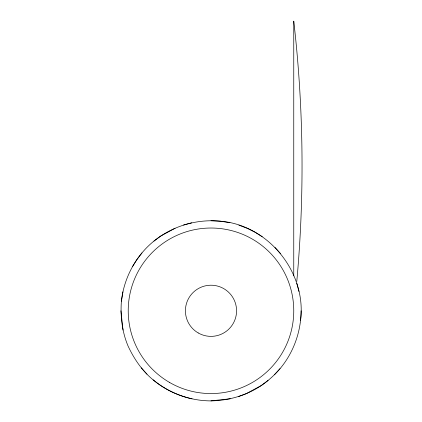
<?xml version="1.0" encoding="UTF-8"?>
<svg xmlns="http://www.w3.org/2000/svg" width="422" height="422" viewBox="0 0 422 422"><rect width="100%" height="100%" fill="white"/><g stroke="black" fill="none" stroke-linecap="round" stroke-linejoin="round"><path stroke-width="0.63" d="M300.559 320.319C306.741 272.596 268.524 225.148 220.521 221.191C193.745 218.591 166.764 227.848 147.584 246.77C132.972 261.271 123.63 280.809 121.388 301.266C120.275 316.437 122.122 332.072 128.114 346.156C134.106 358.937 142.114 370.838 153.107 379.847C169.206 393.315 190.011 400.831 210.989 400.9C228.893 400.531 246.342 395.556 261.276 385.566C268.239 380.771 274.553 375.1 280.044 368.68C293.512 352.581 301.028 331.771 301.097 310.792M121.425 301.266L122.934 291.85M132.434 266.725L136.907 259.562L141.961 252.931M274.374 374.789L280.018 368.654M153.914 241.115L160.724 236.051L175.072 228.26M268.065 380.47L261.255 385.534L246.337 393.636L238.435 396.58M183.544 225.005L191.688 222.816M210.989 400.863L230.296 398.769M210.989 220.722L220.516 221.228L229.932 222.737M192.047 398.848C177.799 395.678 164.358 389.153 153.128 379.821M238.868 225.142L247.508 228.455L255.062 232.237L262.22 236.71M274.991 247.413L280.672 253.717M141.312 367.868L146.993 374.172M296.777 283.347L298.971 291.491M120.919 310.792L123.013 330.094M293.759 275.898L293.759 21.1A1271.544 1271.544 0 0 1 296.793 281.332M169.607 382.474A82.77 82.77 0 0 0 293.759 310.792A82.77 82.77 0 0 0 169.607 239.11A82.77 82.77 0 0 0 169.607 382.474M198.203 332.942A25.573 25.573 0 0 0 236.568 310.792A25.573 25.573 0 0 0 198.203 288.643A25.573 25.573 0 0 0 198.203 332.942"/></g></svg>
